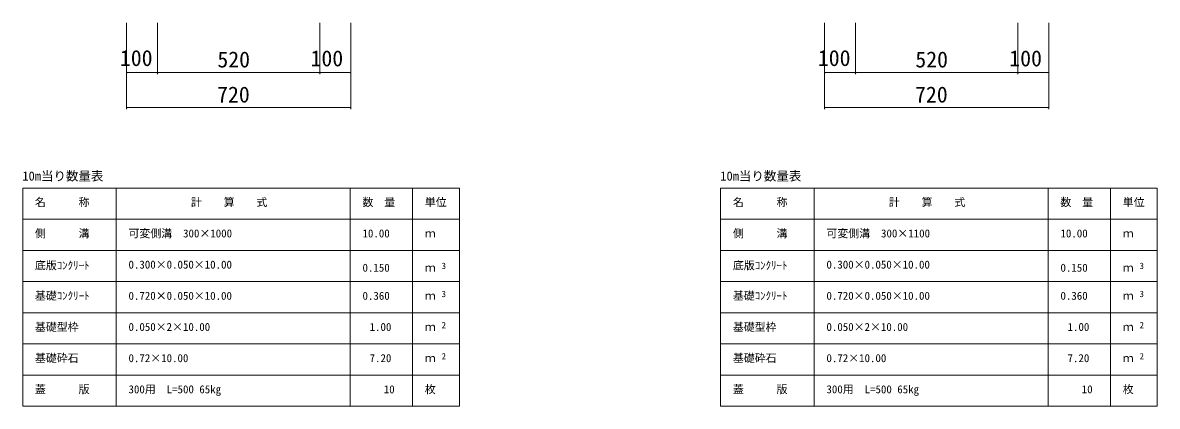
# Model space of a CAD drawing. Units: millimetres on the paper, scale 1:20. Extents: x 0 to 841, y 0 to 594.
# Drawn here: x 205 to 386.9, y 200.8 to 262.4 of the extents above; entities that cross this region are included whole.
import ezdxf
from ezdxf.enums import TextEntityAlignment as Align

# ---------------------------------------------------------------- set-up
doc = ezdxf.new("R2010")
doc.units = ezdxf.units.MM
doc.layers.add('D-STR-DIM（寸法）', color=7, linetype='Continuous', lineweight=18)
doc.layers.add('D-STR-HTXT（旗揚げ）', color=4, linetype='Continuous', lineweight=18)
doc.layers.add('D-STR-TXT（文字）', color=7, linetype='Continuous')
doc.styles.add('ＭＳ ゴシック', font='')
doc.styles.get('ＭＳ ゴシック').set_extended_font_data('MS Gothic')

msp = doc.modelspace()

# ---------------------------------------------------------------- linework, layer by layer
at = {"layer": 'D-STR-DIM（寸法）'}
for p, q in [((221.628, 262.359), (221.628, 248.486)), ((221.628, 262.359), (221.628, 254.109)), ((226.628, 262.359), (226.628, 254.109)), ((226.628, 262.359), (226.628, 254.109)), ((252.628, 262.359), (252.628, 254.109)), ((252.628, 262.359), (252.628, 254.109)), ((257.628, 262.359), (257.628, 248.486)), ((257.628, 262.359), (257.628, 254.109)), ((333.512, 262.359), (333.512, 248.486)), ((333.512, 262.359), (333.512, 254.109)), ((338.512, 262.359), (338.512, 254.109)), ((338.512, 262.359), (338.512, 254.109)), ((364.512, 262.359), (364.512, 254.109)), ((364.512, 262.359), (364.512, 254.109)), ((369.512, 262.359), (369.512, 248.486)), ((369.512, 262.359), (369.512, 254.109)), ((221.628, 254.359), (221.778, 254.384)), ((221.628, 254.359), (221.648, 254.359)), ((221.778, 254.334), (221.628, 254.359)), ((221.648, 254.359), (226.608, 254.359)), ((226.478, 254.384), (226.628, 254.359)), ((226.628, 254.359), (226.478, 254.334)), ((226.628, 254.359), (226.608, 254.359)), ((226.628, 254.359), (226.778, 254.384)), ((226.628, 254.359), (226.648, 254.359)), ((226.778, 254.334), (226.628, 254.359)), ((226.648, 254.359), (252.608, 254.359)), ((252.478, 254.384), (252.628, 254.359)), ((252.628, 254.359), (252.478, 254.334)), ((252.628, 254.359), (252.608, 254.359)), ((252.628, 254.359), (252.778, 254.384)), ((252.628, 254.359), (252.648, 254.359)), ((252.778, 254.334), (252.628, 254.359)), ((252.648, 254.359), (257.608, 254.359)), ((257.478, 254.384), (257.628, 254.359)), ((257.628, 254.359), (257.478, 254.334)), ((257.628, 254.359), (257.608, 254.359)), ((333.512, 254.359), (333.662, 254.384)), ((333.512, 254.359), (333.532, 254.359)), ((333.662, 254.334), (333.512, 254.359)), ((333.532, 254.359), (338.492, 254.359)), ((338.362, 254.384), (338.512, 254.359)), ((338.512, 254.359), (338.362, 254.334)), ((338.512, 254.359), (338.492, 254.359)), ((338.512, 254.359), (338.662, 254.384)), ((338.512, 254.359), (338.532, 254.359)), ((338.662, 254.334), (338.512, 254.359)), ((338.532, 254.359), (364.492, 254.359)), ((364.362, 254.384), (364.512, 254.359)), ((364.512, 254.359), (364.362, 254.334)), ((364.512, 254.359), (364.492, 254.359)), ((364.512, 254.359), (364.662, 254.384)), ((364.512, 254.359), (364.532, 254.359)), ((364.662, 254.334), (364.512, 254.359)), ((364.532, 254.359), (369.492, 254.359)), ((369.362, 254.384), (369.512, 254.359)), ((369.512, 254.359), (369.362, 254.334)), ((369.512, 254.359), (369.492, 254.359)), ((221.628, 248.736), (221.778, 248.761)), ((221.628, 248.736), (221.648, 248.736)), ((221.778, 248.711), (221.628, 248.736)), ((221.648, 248.736), (257.608, 248.736)), ((257.478, 248.761), (257.628, 248.736)), ((257.628, 248.736), (257.478, 248.711)), ((257.628, 248.736), (257.608, 248.736)), ((333.512, 248.736), (333.662, 248.761)), ((333.512, 248.736), (333.532, 248.736)), ((333.662, 248.711), (333.512, 248.736)), ((333.532, 248.736), (369.492, 248.736)), ((369.362, 248.761), (369.512, 248.736)), ((369.512, 248.736), (369.362, 248.711)), ((369.512, 248.736), (369.492, 248.736))]:
    msp.add_line(p, q, dxfattribs=at)
at = {"layer": 'D-STR-HTXT（旗揚げ）'}
for p, q in [((205.001, 235.834), (275.001, 235.834)), ((205.001, 200.834), (205.001, 235.834)), ((220.001, 200.834), (220.001, 235.834)), ((257.501, 200.834), (257.501, 235.834)), ((267.501, 219.834), (267.501, 235.834)), ((267.501, 200.834), (267.501, 235.834)), ((275.001, 200.834), (275.001, 235.834)), ((316.885, 235.834), (386.885, 235.834)), ((316.885, 200.834), (316.885, 235.834)), ((331.885, 200.834), (331.885, 235.834)), ((369.385, 200.834), (369.385, 235.834)), ((379.385, 219.834), (379.385, 235.834)), ((379.385, 200.834), (379.385, 235.834)), ((386.885, 200.834), (386.885, 235.834)), ((205.001, 230.834), (275.001, 230.834)), ((316.885, 230.834), (386.885, 230.834)), ((205.001, 225.834), (275.001, 225.834)), ((316.885, 225.834), (386.885, 225.834)), ((205.001, 220.834), (275.001, 220.834)), ((316.885, 220.834), (386.885, 220.834)), ((205.001, 215.834), (275.001, 215.834)), ((316.885, 215.834), (386.885, 215.834)), ((205.001, 210.834), (275.001, 210.834)), ((316.885, 210.834), (386.885, 210.834)), ((205.001, 205.834), (275.001, 205.834)), ((316.885, 205.834), (386.885, 205.834)), ((205.001, 200.834), (275.001, 200.834)), ((316.885, 200.834), (386.885, 200.834))]:
    msp.add_line(p, q, dxfattribs=at)

# ---------------------------------------------------------------- texts
at = {"layer": 'D-STR-DIM（寸法）', "style": 'ＭＳ ゴシック'}
for s, p in [('100', (220.583, 254.638)), ('520', (236.208, 254.409)), ('100', (251.142, 254.588)), ('100', (332.468, 254.638)), ('520', (348.092, 254.409)), ('100', (363.155, 254.588)), ('720', (236.163, 248.786)), ('720', (348.048, 248.786))]:
    msp.add_text(s, height=2.566, dxfattribs=at).set_placement(p, align=Align.BOTTOM_LEFT)
at = {"layer": 'D-STR-TXT（文字）', "style": 'ＭＳ ゴシック'}
for s, height, p in [('10m当り数量表', 1.466, (204.946, 236.597)), ('10m当り数量表', 1.466, (316.83, 236.597)), ('名\u3000\u3000\u3000称', 1.283, (206.962, 232.536)), ('計\u3000\u3000算\u3000\u3000式', 1.283, (231.966, 232.536)), ('数\u3000量', 1.283, (259.462, 232.536)), ('単位', 1.283, (269.462, 232.536)), ('名\u3000\u3000\u3000称', 1.283, (318.846, 232.536)), ('計\u3000\u3000算\u3000\u3000式', 1.283, (343.85, 232.536)), ('数\u3000量', 1.283, (371.346, 232.536)), ('単位', 1.283, (381.346, 232.536)), ('側\u3000\u3000\u3000溝', 1.283, (206.962, 227.536)), ('可変側溝\u3000300×1000', 1.283, (221.962, 227.536)), ('10.00', 1.283, (259.475, 227.536)), ('側\u3000\u3000\u3000溝', 1.283, (318.846, 227.536)), ('可変側溝\u3000300×1100', 1.283, (333.846, 227.536)), ('10.00', 1.283, (371.36, 227.536)), ('ｍ', 1.283, (269.462, 227.536)), ('ｍ', 1.283, (381.346, 227.536)), ('底版ｺﾝｸﾘｰﾄ', 1.283, (206.962, 222.403)), ('0.300×0.050×10.00', 1.283, (221.962, 222.536)), ('3', 1.026, (272.163, 222.538)), ('底版ｺﾝｸﾘｰﾄ', 1.283, (318.846, 222.403)), ('0.300×0.050×10.00', 1.283, (333.846, 222.536)), ('3', 1.026, (384.047, 222.538)), ('0.150', 1.283, (259.475, 222.036)), ('ｍ', 1.283, (269.462, 222.036)), ('0.150', 1.283, (371.36, 222.036)), ('ｍ', 1.283, (381.346, 222.036)), ('基礎ｺﾝｸﾘｰﾄ', 1.283, (206.962, 217.536)), ('0.720×0.050×10.00', 1.283, (221.962, 217.536)), ('0.360', 1.283, (259.475, 217.536)), ('ｍ', 1.283, (269.462, 217.536)), ('3', 1.026, (272.163, 218.038)), ('基礎ｺﾝｸﾘｰﾄ', 1.283, (318.846, 217.536)), ('0.720×0.050×10.00', 1.283, (333.846, 217.536)), ('0.360', 1.283, (371.36, 217.536)), ('ｍ', 1.283, (381.346, 217.536)), ('3', 1.026, (384.047, 218.038)), ('基礎型枠', 1.283, (206.962, 212.536)), ('0.050×2×10.00', 1.283, (221.962, 212.536)), ('1.00', 1.283, (260.612, 212.536)), ('ｍ', 1.283, (269.462, 212.536)), ('2', 1.026, (272.163, 213.038)), ('基礎型枠', 1.283, (318.846, 212.536)), ('0.050×2×10.00', 1.283, (333.846, 212.536)), ('1.00', 1.283, (372.497, 212.536)), ('ｍ', 1.283, (381.346, 212.536)), ('2', 1.026, (384.047, 213.038)), ('基礎砕石', 1.283, (206.962, 207.536)), ('0.72×10.00', 1.283, (221.962, 207.536)), ('7.20', 1.283, (260.612, 207.536)), ('2', 1.026, (272.163, 208.038)), ('基礎砕石', 1.283, (318.846, 207.536)), ('0.72×10.00', 1.283, (333.846, 207.536)), ('7.20', 1.283, (372.497, 207.536)), ('2', 1.026, (384.047, 208.038)), ('ｍ', 1.283, (269.462, 207.536)), ('ｍ', 1.283, (381.346, 207.536)), ('蓋\u3000\u3000\u3000版', 1.283, (206.962, 202.536)), ('300用\u3000L=500 65kg', 1.283, (221.962, 202.536)), ('10', 1.283, (262.886, 202.536)), ('枚', 1.283, (269.462, 202.536)), ('蓋\u3000\u3000\u3000版', 1.283, (318.846, 202.536)), ('300用\u3000L=500 65kg', 1.283, (333.846, 202.536)), ('10', 1.283, (374.771, 202.536)), ('枚', 1.283, (381.346, 202.536))]:
    msp.add_text(s, height=height, dxfattribs=at).set_placement(p, align=Align.BOTTOM_LEFT)

doc.saveas('drawing.dxf')
